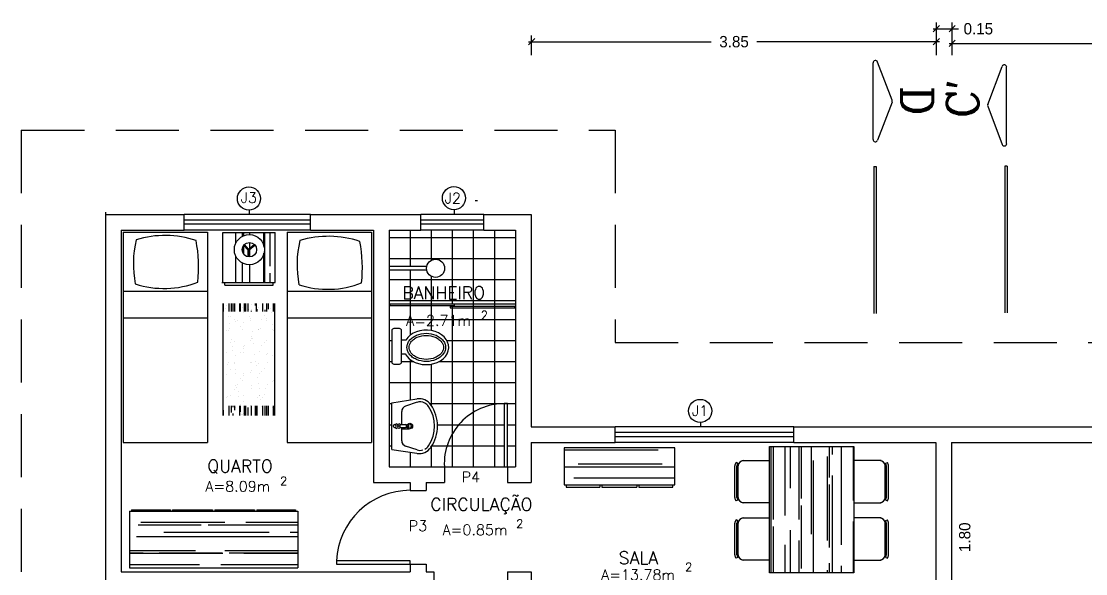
# Model space of a CAD drawing. Extents: x 11.2 to 102.3, y 40.3 to 127.2.
# Drawn here: x 39.09 to 49.22, y 64.79 to 70.04 of the extents above; entities that cross this region are included whole.
import ezdxf

# ---------------------------------------------------------------- set-up
doc = ezdxf.new("R2010")
doc.units = 0
doc.header["$LTSCALE"] = 8
doc.linetypes.add('DASHED2', pattern=[0.375, 0.25, -0.125])
doc.layers.get('0').update_dxf_attribs({"linetype": 'CONTINUOUS'})
doc.layers.get('DEFPOINTS').update_dxf_attribs({"linetype": 'CONTINUOUS'})
for name, color, linetype in [('COBERTURA', 7, 'CONTINUOUS'), ('COTAS', 244, 'CONTINUOUS'), ('EQUIPAMENTOS', 1, 'CONTINUOUS'), ('ESQUADRIAS', 244, 'CONTINUOUS'), ('PAREDE', 7, 'CONTINUOUS'), ('PISO', 30, 'CONTINUOUS'), ('TEXTO', 1, 'CONTINUOUS')]:
    doc.layers.add(name, color=color, linetype=linetype)
doc.styles.add('ROMANC', font='ROMANC.SHX')
doc.dimstyles.get("Standard").update_dxf_attribs({"dimtxt": 0.18, "dimasz": 0.18, "dimexe": 0.18, "dimexo": 0.0625, "dimgap": 0.09, "dimtad": 0, "dimtih": 1, "dimtoh": 1, "dimdec": 4, "dimzin": 0, "dimtxsty": 'STANDARD', "dimcen": 0.09, "dimazin": 3, "dimtfac": 1, "dimtdec": 4, "dimtofl": 0, "dimtmove": 0, "dimatfit": 3, "dimtolj": 1, "dimtzin": 0})

# ---------------------------------------------------------------- blocks, each defined once
blk = doc.blocks.new('_OBLIQUE')
at = {"color": 0, "linetype": 'BYBLOCK'}
blk.add_line((-0.5, -0.5), (0.5, 0.5), dxfattribs=at)
blk = doc.blocks.new('*D118')
at = {"color": 244, "linetype": 'BYBLOCK'}
for p, q in [((21.508, 66.336), (23.247, 66.336)), ((21.538, 66.207), (21.538, 66.396)), ((25.418, 66.336), (23.679, 66.336)), ((25.388, 66.207), (25.388, 66.396))]:
    blk.add_line(p, q, dxfattribs=at)
at = {"layer": 'DEFPOINTS', "color": 0, "linetype": 'BYBLOCK'}
for p in [(25.388, 66.336), (21.538, 65.367), (25.388, 65.367)]:
    blk.add_point(p, dxfattribs=at)
at = {"color": 244, "linetype": 'BYBLOCK', "xscale": 0.06, "yscale": 0.06, "zscale": 0.06, "rotation": 180}
blk.add_blockref('_OBLIQUE', (21.538, 66.336), dxfattribs=at)
at = {"color": 244, "linetype": 'BYBLOCK', "xscale": 0.06, "yscale": 0.06, "zscale": 0.06}
blk.add_blockref('_OBLIQUE', (25.388, 66.336), dxfattribs=at)
at = {"color": 30, "linetype": 'BYBLOCK', "insert": (23.463, 66.336), "char_height": 0.108, "attachment_point": 5}
blk.add_mtext('\\A1;3.85', dxfattribs=at)
blk = doc.blocks.new('*X4')
at = {"color": 0}
for p, q in [((23.816, 64.795), (23.816, 65.995)), ((23.84, 65.3), (23.84, 65.995)), ((23.95, 65.34), (23.95, 65.995)), ((24, 65.6), (24, 65.995)), ((24.084, 65.3), (24.084, 65.995)), ((24.106, 65.5), (24.106, 65.995)), ((24.2, 65.16), (24.2, 65.995)), ((24.372, 65.7), (24.372, 65.995)), ((24.4, 65.92), (24.4, 65.995)), ((24.486, 65.06), (24.486, 65.995)), ((24.6, 65.48), (24.6, 65.995)), ((24.218, 64.795), (24.218, 65.86)), ((24.352, 65.1), (24.352, 65.9)), ((24.4, 64.795), (24.4, 65.72)), ((24.372, 65.034), (24.372, 65.634)), ((24.106, 64.834), (24.106, 65.434)), ((23.84, 64.795), (23.84, 65.234)), ((24.6, 64.795), (24.6, 65.28)), ((24, 64.795), (24, 65.2)), ((23.95, 64.795), (23.95, 65.06)), ((24.084, 64.795), (24.084, 65.1)), ((24.352, 64.795), (24.352, 64.82)), ((24.372, 64.795), (24.372, 64.884)), ((24.486, 64.795), (24.486, 64.86))]:
    blk.add_line(p, q, dxfattribs=at)
blk = doc.blocks.new('*X5')
at = {"color": 0}
for p, q in [((21.847, 65.964), (22.74, 65.964)), ((21.98, 65.83), (22.78, 65.83)), ((21.847, 65.802), (22.026, 65.802)), ((21.847, 65.8), (22.9, 65.8)), ((22.092, 65.802), (22.9, 65.802)), ((21.94, 65.696), (22.9, 65.696))]:
    blk.add_line(p, q, dxfattribs=at)
blk = doc.blocks.new('*X10')
at = {"color": 0}
for p, q in [((17.714, 65.4), (18.08, 65.4)), ((18.48, 65.4), (19.314, 65.4)), ((17.794, 65.27), (18.394, 65.27)), ((17.82, 65.294), (18.62, 65.294)), ((18.46, 65.27), (19.314, 65.27)), ((18.82, 65.294), (19.314, 65.294)), ((17.78, 65.16), (19.314, 65.16)), ((18.04, 65.2), (19.04, 65.2)), ((19.24, 65.2), (19.314, 65.2)), ((17.714, 65.026), (18.34, 65.026)), ((17.714, 65.004), (17.844, 65.004)), ((17.994, 65.004), (18.594, 65.004)), ((18.62, 65.026), (19.314, 65.026)), ((18.66, 65.004), (19.314, 65.004)), ((17.714, 65), (18.6, 65)), ((18.8, 65), (19.314, 65)), ((17.714, 64.892), (18.38, 64.892)), ((18.58, 64.892), (19.314, 64.892))]:
    blk.add_line(p, q, dxfattribs=at)
blk = doc.blocks.new('*X9')
at = {"color": 0}
for p, q in [((18.724, 67.967), (18.724, 68.069)), ((18.786, 68.032), (18.786, 68.069)), ((18.8, 68.038), (18.8, 68.069)), ((18.858, 68.048), (18.858, 68.069)), ((18.992, 67.937), (18.992, 68.069)), ((19, 67.593), (19, 68.069)), ((19.052, 67.748), (19.052, 68.069)), ((18.8, 67.862), (18.8, 67.95)), ((18.858, 67.837), (18.858, 67.974)), ((18.6, 67.593), (18.6, 67.88)), ((18.724, 67.593), (18.724, 67.845)), ((18.786, 67.89), (18.786, 67.921)), ((18.992, 67.593), (18.992, 67.874)), ((18.786, 67.593), (18.786, 67.78)), ((18.858, 67.593), (18.858, 67.763)), ((19.052, 67.593), (19.052, 67.682))]:
    blk.add_line(p, q, dxfattribs=at)
blk = doc.blocks.new('*X13')
at = {"color": 0}
for p, q in [((19.81, 63.501), (19.81, 63.501)), ((19.828, 63.504), (19.828, 63.504)), ((19.958, 63.541), (19.958, 63.541)), ((20.016, 63.51), (20.016, 63.51)), ((20.151, 63.512), (20.151, 63.512)), ((20.178, 63.487), (20.178, 63.487)), ((20.219, 63.542), (20.219, 63.542)), ((19.818, 63.436), (19.818, 63.436)), ((19.824, 63.394), (19.824, 63.394)), ((19.87, 63.477), (19.87, 63.477)), ((19.88, 63.457), (19.88, 63.457)), ((19.894, 63.471), (19.894, 63.471)), ((19.929, 63.414), (19.929, 63.414)), ((19.951, 63.447), (19.951, 63.447)), ((20.021, 63.468), (20.021, 63.468)), ((20.024, 63.482), (20.024, 63.482)), ((20.098, 63.385), (20.098, 63.385)), ((20.114, 63.395), (20.114, 63.395)), ((20.129, 63.478), (20.129, 63.478)), ((20.178, 63.464), (20.178, 63.464)), ((20.229, 63.384), (20.229, 63.384)), ((20.233, 63.433), (20.233, 63.433)), ((19.79, 63.375), (19.79, 63.375)), ((19.808, 63.377), (19.808, 63.377)), ((19.838, 63.286), (19.838, 63.286)), ((19.944, 63.38), (19.944, 63.38)), ((20.028, 63.32), (20.028, 63.32)), ((20.028, 63.3), (20.028, 63.3)), ((20.036, 63.36), (20.036, 63.36)), ((20.044, 63.295), (20.044, 63.295)), ((20.101, 63.38), (20.101, 63.38)), ((20.177, 63.282), (20.177, 63.282)), ((20.242, 63.368), (20.242, 63.368)), ((20.247, 63.327), (20.247, 63.327)), ((19.828, 63.255), (19.828, 63.255)), ((19.847, 63.221), (19.847, 63.221)), ((19.869, 63.272), (19.869, 63.272)), ((19.951, 63.216), (19.951, 63.216)), ((19.951, 63.198), (19.951, 63.198)), ((19.964, 63.231), (19.964, 63.231)), ((20.023, 63.277), (20.023, 63.277)), ((20.05, 63.253), (20.05, 63.253)), ((20.13, 63.229), (20.13, 63.229)), ((20.151, 63.263), (20.151, 63.263)), ((20.248, 63.224), (20.248, 63.224)), ((19.798, 63.159), (19.798, 63.159)), ((19.852, 63.179), (19.852, 63.179)), ((19.878, 63.136), (19.878, 63.136)), ((19.93, 63.165), (19.93, 63.165)), ((19.952, 63.164), (19.952, 63.164)), ((20.064, 63.144), (20.064, 63.144)), ((20.073, 63.079), (20.073, 63.079)), ((20.106, 63.169), (20.106, 63.169)), ((20.171, 63.14), (20.171, 63.14)), ((20.185, 63.154), (20.185, 63.154)), ((20.229, 63.135), (20.229, 63.135)), ((19.8, 63.052), (19.8, 63.052)), ((19.814, 63.067), (19.814, 63.067)), ((19.829, 63.006), (19.829, 63.006)), ((19.867, 63.07), (19.867, 63.07)), ((19.872, 63.063), (19.872, 63.063)), ((19.875, 63.005), (19.875, 63.005)), ((20.026, 63.068), (20.026, 63.068)), ((20.029, 63.071), (20.029, 63.071)), ((20.034, 62.99), (20.034, 62.99)), ((20.078, 63.038), (20.078, 63.038)), ((20.098, 63.06), (20.098, 63.06)), ((20.13, 62.98), (20.13, 62.98)), ((20.152, 63.014), (20.152, 63.014)), ((20.18, 63.073), (20.18, 63.073)), ((19.797, 62.955), (19.797, 62.955)), ((19.881, 62.964), (19.881, 62.964)), ((19.93, 62.915), (19.93, 62.915)), ((19.948, 62.896), (19.948, 62.896)), ((19.951, 62.96), (19.951, 62.96)), ((19.952, 62.949), (19.952, 62.949)), ((20.021, 62.976), (20.021, 62.976)), ((20.092, 62.929), (20.092, 62.929)), ((20.105, 62.965), (20.105, 62.965)), ((20.23, 62.886), (20.23, 62.886)), ((20.241, 62.899), (20.241, 62.899)), ((19.871, 62.812), (19.871, 62.812)), ((19.88, 62.847), (19.88, 62.847)), ((19.884, 62.826), (19.884, 62.826)), ((19.895, 62.855), (19.895, 62.855)), ((19.903, 62.79), (19.903, 62.79)), ((20.029, 62.821), (20.029, 62.821)), ((20.034, 62.852), (20.034, 62.852)), ((20.101, 62.864), (20.101, 62.864)), ((20.106, 62.822), (20.106, 62.822)), ((20.168, 62.819), (20.168, 62.819)), ((20.188, 62.857), (20.188, 62.857)), ((19.798, 62.732), (19.798, 62.732)), ((19.799, 62.745), (19.799, 62.745)), ((19.829, 62.757), (19.829, 62.757)), ((19.909, 62.748), (19.909, 62.748)), ((19.952, 62.7), (19.952, 62.7)), ((19.954, 62.75), (19.954, 62.75)), ((20.091, 62.735), (20.091, 62.735)), ((20.105, 62.75), (20.105, 62.75)), ((20.108, 62.755), (20.108, 62.755)), ((20.121, 62.714), (20.121, 62.714)), ((20.131, 62.731), (20.131, 62.731)), ((20.152, 62.765), (20.152, 62.765)), ((19.931, 62.666), (19.931, 62.666))]:
    blk.add_line(p, q, dxfattribs=at)
blk = doc.blocks.new('*X15')
at = {"color": 0}
for p, q in [((19.764, 63.552), (19.764, 63.629)), ((19.818, 63.552), (19.818, 63.629)), ((19.84, 63.552), (19.84, 63.629)), ((19.857, 63.552), (19.857, 63.629)), ((19.871, 63.552), (19.871, 63.629)), ((19.92, 63.552), (19.92, 63.629)), ((19.925, 63.552), (19.925, 63.629)), ((19.963, 63.552), (19.963, 63.629)), ((19.978, 63.552), (19.978, 63.629)), ((20, 63.552), (20, 63.629)), ((20.07, 63.61), (20.07, 63.629)), ((20.08, 63.552), (20.08, 63.629)), ((20.139, 63.552), (20.139, 63.629)), ((20.176, 63.552), (20.176, 63.629)), ((20.193, 63.576), (20.193, 63.629)), ((20.24, 63.552), (20.24, 63.629)), ((20.246, 63.56), (20.246, 63.629)), ((20.032, 63.552), (20.032, 63.56)), ((20.086, 63.552), (20.086, 63.576)), ((20.16, 63.552), (20.16, 63.568)), ((19.764, 62.564), (19.764, 62.616)), ((19.818, 62.564), (19.818, 62.657)), ((19.84, 62.592), (19.84, 62.657)), ((19.857, 62.644), (19.857, 62.657)), ((19.857, 62.564), (19.857, 62.584)), ((19.871, 62.616), (19.871, 62.657)), ((19.92, 62.564), (19.92, 62.657)), ((19.925, 62.6), (19.925, 62.657)), ((19.963, 62.564), (19.963, 62.657)), ((19.978, 62.564), (19.978, 62.657)), ((20, 62.564), (20, 62.64)), ((20.032, 62.564), (20.032, 62.657)), ((20.07, 62.564), (20.07, 62.657)), ((20.08, 62.564), (20.08, 62.657)), ((20.086, 62.564), (20.086, 62.657)), ((20.139, 62.564), (20.139, 62.657)), ((20.16, 62.564), (20.16, 62.657)), ((20.176, 62.564), (20.176, 62.657)), ((20.193, 62.564), (20.193, 62.657)), ((20.24, 62.564), (20.24, 62.657)), ((20.246, 62.564), (20.246, 62.657))]:
    blk.add_line(p, q, dxfattribs=at)
blk = doc.blocks.new('*X14')
at = {"color": 0}
for p, q in [((19.796, 63.61), (19.796, 63.61)), ((19.941, 63.59), (19.941, 63.59)), ((20.031, 63.621), (20.031, 63.621)), ((20.096, 63.595), (20.096, 63.595)), ((20.25, 63.6), (20.25, 63.6)), ((19.787, 63.585), (19.787, 63.585)), ((20.007, 63.575), (20.007, 63.575)), ((20.028, 63.569), (20.028, 63.569)), ((20.213, 63.584), (20.213, 63.584)), ((19.879, 62.642), (19.879, 62.642)), ((19.923, 62.64), (19.923, 62.64)), ((19.932, 62.575), (19.932, 62.575)), ((19.954, 62.586), (19.954, 62.586)), ((20.018, 62.655), (20.018, 62.655)), ((20.033, 62.647), (20.033, 62.647)), ((20.129, 62.648), (20.129, 62.648)), ((20.135, 62.607), (20.135, 62.607)), ((20.187, 62.652), (20.187, 62.652)), ((20.23, 62.637), (20.23, 62.637)), ((20.239, 62.579), (20.239, 62.579)), ((19.941, 62.571), (19.941, 62.571)), ((20.03, 62.572), (20.03, 62.572))]:
    blk.add_line(p, q, dxfattribs=at)
blk = doc.blocks.new('*D120')
at = {"color": 244, "linetype": 'BYBLOCK'}
for p, q in [((25.358, 66.459), (25.538, 66.459)), ((25.388, 66.324), (25.388, 66.519)), ((25.538, 66.324), (25.538, 66.519)), ((25.538, 66.459), (25.598, 66.459))]:
    blk.add_line(p, q, dxfattribs=at)
at = {"layer": 'DEFPOINTS', "color": 0, "linetype": 'BYBLOCK'}
for p in [(25.538, 66.459), (25.388, 65.484), (25.538, 65.484)]:
    blk.add_point(p, dxfattribs=at)
at = {"color": 244, "linetype": 'BYBLOCK', "xscale": 0.06, "yscale": 0.06, "zscale": 0.06, "rotation": 180}
blk.add_blockref('_OBLIQUE', (25.388, 66.459), dxfattribs=at)
at = {"color": 244, "linetype": 'BYBLOCK', "xscale": 0.06, "yscale": 0.06, "zscale": 0.06}
blk.add_blockref('_OBLIQUE', (25.538, 66.459), dxfattribs=at)
at = {"color": 30, "linetype": 'BYBLOCK', "insert": (25.787, 66.459), "char_height": 0.108, "attachment_point": 5}
blk.add_mtext('\\A1;0.15', dxfattribs=at)
blk = doc.blocks.new('*D119')
at = {"color": 244, "linetype": 'BYBLOCK'}
for p, q in [((25.508, 66.32), (27.247, 66.32)), ((25.538, 66.207), (25.538, 66.38)), ((29.418, 66.32), (27.679, 66.32)), ((29.388, 66.207), (29.388, 66.38))]:
    blk.add_line(p, q, dxfattribs=at)
at = {"layer": 'DEFPOINTS', "color": 0, "linetype": 'BYBLOCK'}
for p in [(29.388, 66.32), (25.538, 65.367), (29.388, 65.367)]:
    blk.add_point(p, dxfattribs=at)
at = {"color": 244, "linetype": 'BYBLOCK', "xscale": 0.06, "yscale": 0.06, "zscale": 0.06, "rotation": 180}
blk.add_blockref('_OBLIQUE', (25.538, 66.32), dxfattribs=at)
at = {"color": 244, "linetype": 'BYBLOCK', "xscale": 0.06, "yscale": 0.06, "zscale": 0.06}
blk.add_blockref('_OBLIQUE', (29.388, 66.32), dxfattribs=at)
at = {"color": 30, "linetype": 'BYBLOCK', "insert": (27.463, 66.32), "char_height": 0.108, "attachment_point": 5}
blk.add_mtext('\\A1;3.85', dxfattribs=at)
blk = doc.blocks.new('*D116')
at = {"layer": 'DEFPOINTS', "color": 0, "linetype": 'BYBLOCK'}
for p in [(25.658, 66.032), (25.658, 64.232), (25.658, 64.232)]:
    blk.add_point(p, dxfattribs=at)
at = {"color": 30, "linetype": 'BYBLOCK', "insert": (25.658, 65.132), "char_height": 0.108, "attachment_point": 5, "rotation": 90}
blk.add_mtext('\\A1;1.80', dxfattribs=at)

msp = doc.modelspace()

# ---------------------------------------------------------------- linework, layer by layer
at = {"layer": 'COBERTURA', "color": 30, "linetype": 'DASHED2', "ltscale": 0.3}
for p, q in [((39.092, 69.002), (39.092, 61.002)), ((39.092, 69.002), (44.742, 69.002)), ((44.742, 69.002), (44.742, 66.982)), ((44.742, 66.982), (50.992, 66.982))]:
    msp.add_line(p, q, dxfattribs=at)
at = {"layer": 'EQUIPAMENTOS', "color": 244}
for p, q in [((40.062, 68.032), (40.062, 66.032)), ((40.062, 68.032), (40.862, 68.032)), ((40.862, 68.032), (40.862, 66.032)), ((41.008, 67.553), (41.008, 68.029)), ((41.008, 68.029), (41.508, 68.029)), ((41.508, 67.553), (41.508, 68.029)), ((41.622, 68.032), (42.422, 68.032)), ((41.622, 68.032), (41.622, 66.032)), ((42.422, 68.032), (42.422, 66.032)), ((41.001, 67.553), (41.508, 67.553)), ((40.062, 66.032), (40.862, 66.032)), ((41.622, 66.032), (42.422, 66.032)), ((44.256, 65.983), (44.256, 65.63)), ((45.309, 65.983), (44.256, 65.983)), ((45.309, 65.63), (45.309, 65.983)), ((45.907, 65.835), (45.891, 65.841)), ((45.95, 65.86), (46.213, 65.86)), ((47.272, 65.86), (47.009, 65.86)), ((47.315, 65.835), (47.331, 65.841)), ((45.88, 65.51), (45.88, 65.81)), ((45.9, 65.51), (45.9, 65.81)), ((45.912, 65.51), (45.912, 65.81)), ((47.31, 65.51), (47.31, 65.81)), ((47.322, 65.51), (47.322, 65.81)), ((47.342, 65.51), (47.342, 65.81)), ((44.256, 65.63), (45.309, 65.63)), ((45.907, 65.485), (45.891, 65.478)), ((46.213, 65.46), (45.95, 65.46)), ((47.009, 65.46), (47.272, 65.46)), ((47.315, 65.485), (47.331, 65.478)), ((40.122, 65.38), (41.722, 65.38)), ((40.122, 65.38), (40.122, 64.842)), ((41.722, 65.38), (41.722, 64.842)), ((45.95, 65.315), (46.213, 65.315)), ((47.272, 65.315), (47.009, 65.315)), ((45.88, 64.965), (45.88, 65.265)), ((45.907, 65.29), (45.891, 65.296)), ((45.9, 64.965), (45.9, 65.265)), ((45.912, 64.965), (45.912, 65.265)), ((47.31, 64.965), (47.31, 65.265)), ((47.315, 65.29), (47.331, 65.296)), ((47.322, 64.965), (47.322, 65.265)), ((47.342, 64.965), (47.342, 65.265)), ((45.907, 64.94), (45.891, 64.933)), ((46.213, 64.915), (45.95, 64.915)), ((47.009, 64.915), (47.272, 64.915)), ((47.315, 64.94), (47.331, 64.933)), ((40.122, 64.842), (41.722, 64.842))]:
    msp.add_line(p, q, dxfattribs=at)
at = {"layer": 'EQUIPAMENTOS', "color": 30}
for p, q in [((41.251, 67.861), (41.207, 67.908)), ((41.254, 67.872), (41.214, 67.915)), ((41.251, 67.798), (41.251, 67.861)), ((41.254, 67.872), (41.309, 67.916)), ((41.261, 67.865), (41.315, 67.908)), ((41.261, 67.798), (41.261, 67.865)), ((41.028, 67.529), (41.028, 67.553)), ((41.488, 67.529), (41.488, 67.553)), ((40.062, 67.471), (40.862, 67.471)), ((41.028, 67.529), (41.488, 67.529)), ((41.622, 67.471), (42.422, 67.471)), ((41.011, 67.354), (41.011, 66.289)), ((41.501, 67.354), (41.501, 66.289)), ((40.062, 67.217), (40.862, 67.217)), ((41.622, 67.217), (42.422, 67.217)), ((44.276, 65.63), (44.276, 65.608)), ((44.596, 65.63), (44.596, 65.608)), ((44.616, 65.63), (44.616, 65.608)), ((44.946, 65.63), (44.946, 65.608)), ((44.966, 65.63), (44.966, 65.608)), ((45.289, 65.608), (45.289, 65.63)), ((44.276, 65.608), (44.596, 65.608)), ((44.616, 65.608), (44.946, 65.608)), ((44.966, 65.608), (45.289, 65.608)), ((40.142, 65.392), (40.142, 65.38)), ((40.142, 65.392), (40.512, 65.392)), ((40.512, 65.392), (40.512, 65.38)), ((40.532, 65.392), (40.912, 65.392)), ((40.532, 65.392), (40.532, 65.38)), ((40.912, 65.392), (40.912, 65.38)), ((40.932, 65.392), (41.312, 65.392)), ((40.932, 65.392), (40.932, 65.38)), ((41.312, 65.392), (41.312, 65.38)), ((41.332, 65.392), (41.702, 65.392)), ((41.332, 65.392), (41.332, 65.38)), ((41.702, 65.392), (41.702, 65.38))]:
    msp.add_line(p, q, dxfattribs=at)
at = {"layer": 'EQUIPAMENTOS', "color": 244, "ltscale": 0.5}
for p, q in [((42.594, 67.709), (42.949, 67.709)), ((42.594, 67.673), (42.948, 67.673))]:
    msp.add_line(p, q, dxfattribs=at)
at = {"layer": 'EQUIPAMENTOS', "color": 244, "linetype": 'CONTINUOUS', "ltscale": 0.04}
for p, q in [((42.617, 67.095), (42.617, 66.799)), ((42.689, 67.115), (42.637, 67.115)), ((42.709, 66.799), (42.709, 67.095)), ((42.637, 66.779), (42.689, 66.779))]:
    msp.add_line(p, q, dxfattribs=at)
at = {"layer": 'EQUIPAMENTOS', "color": 244, "linetype": 'CONTINUOUS', "ltscale": 0.5}
for p, q in [((42.751, 67.007), (42.709, 67.007)), ((42.709, 66.877), (42.745, 66.877))]:
    msp.add_line(p, q, dxfattribs=at)
at = {"layer": 'EQUIPAMENTOS', "color": 244, "ltscale": 0.3}
for p, q in [((42.618, 66.411), (42.856, 66.447)), ((42.618, 65.966), (42.618, 66.411)), ((42.711, 66.204), (42.711, 66.328)), ((42.857, 66.415), (42.748, 66.379)), ((42.633, 66.184), (42.633, 66.194)), ((42.643, 66.204), (42.653, 66.204)), ((42.643, 66.174), (42.653, 66.174)), ((42.696, 66.204), (42.748, 66.204)), ((42.696, 66.174), (42.748, 66.174)), ((42.711, 66.05), (42.711, 66.174)), ((42.758, 66.184), (42.758, 66.194)), ((42.618, 65.966), (42.856, 65.93)), ((42.857, 65.962), (42.748, 65.998))]:
    msp.add_line(p, q, dxfattribs=at)
at = {"layer": 'EQUIPAMENTOS', "color": 244, "linetype": 'CONTINUOUS', "ltscale": 0.3}
msp.add_line((42.711, 66.162), (42.784, 66.162), dxfattribs=at)
at = {"layer": 'EQUIPAMENTOS', "color": 1}
for points in [[(42.599, 67.347), (42.599, 67.334), (43.213, 67.334), (43.213, 67.347)], [(43.172, 67.325), (43.172, 67.312), (43.786, 67.312), (43.786, 67.325)]]:
    msp.add_lwpolyline(points, close=True, dxfattribs=at)
at = {"layer": 'EQUIPAMENTOS', "color": 244}
msp.add_lwpolyline([(46.211, 64.795), (46.211, 65.995), (47.011, 65.995), (47.011, 64.795)], close=True, dxfattribs=at)
at = {"layer": 'EQUIPAMENTOS', "color": 30}
msp.add_lwpolyline([(42.792, 64.877), (42.792, 64.877), (42.792, 64.877), (42.792, 64.877)], close=True, dxfattribs=at)
for radius in [0.143, 0.0688]:
    msp.add_circle((41.262, 67.866), radius, dxfattribs=at)
at = {"layer": 'EQUIPAMENTOS', "color": 244, "ltscale": 0.5}
msp.add_circle((43.033, 67.689), 0.0864, dxfattribs=at)
at = {"layer": 'EQUIPAMENTOS', "color": 244, "ltscale": 0.3}
for centre, radius in [((42.675, 66.189), 0.00545), ((42.788, 66.189), 0.0265), ((42.788, 66.189), 0.0152)]:
    msp.add_circle(centre, radius, dxfattribs=at)
at = {"layer": 'EQUIPAMENTOS', "color": 30}
for centre, radius, start, end in [((41.123, 67.73), 0.965, 166.244, 191.3401), ((40.459, 67.058), 0.943, 71.6627, 106.8654), ((39.41, 67.698), 1.369, 354.099, 10.7084), ((42.68, 67.723), 0.965, 166.244, 191.3401), ((42.016, 67.05), 0.943, 71.6627, 106.8654), ((40.968, 67.69), 1.369, 354.099, 10.7084), ((40.451, 68.375), 0.878, 251.7922, 291.427), ((42.009, 68.367), 0.878, 251.7922, 291.427)]:
    msp.add_arc(centre, radius, start, end, dxfattribs=at)
at = {"layer": 'EQUIPAMENTOS', "color": 244, "linetype": 'CONTINUOUS', "ltscale": 0.04}
for centre, start, end in [((42.637, 67.095), 90, 180), ((42.689, 67.095), 0, 90), ((42.637, 66.799), 180, 270), ((42.689, 66.799), 270, 0)]:
    msp.add_arc(centre, 0.02, start, end, dxfattribs=at)
at = {"layer": 'EQUIPAMENTOS', "color": 244, "ltscale": 0.3}
for centre, radius, start, end in [((42.877, 66.314), 0.135, 34.8187, 98.6415), ((42.765, 66.328), 0.054, 108.31, 180), ((42.885, 66.329), 0.09, 60.3522, 108.31), ((42.877, 66.314), 0.108, 34.8187, 60.3522), ((42.697, 66.189), 0.327, 325.1813, 34.8187), ((42.697, 66.189), 0.354, 325.1813, 34.8187), ((42.643, 66.194), 0.01, 90, 180), ((42.643, 66.184), 0.01, 180, 270), ((42.675, 66.189), 0.0265, 120.3093, 151.8501), ((42.638, 66.188), 0.0188, 317.6894, 44.47), ((42.675, 66.189), 0.0265, 210.3093, 241.8501), ((42.674, 66.225), 0.0188, 227.6894, 314.47), ((42.675, 66.152), 0.0188, 47.6894, 134.47), ((42.675, 66.189), 0.0265, 30.3093, 61.8501), ((42.675, 66.189), 0.0265, 300.3093, 331.8501), ((42.711, 66.189), 0.0188, 137.6894, 224.47), ((42.748, 66.194), 0.01, 0, 90), ((42.748, 66.184), 0.01, 270, 0), ((42.765, 66.05), 0.054, 180, 251.69), ((42.877, 66.063), 0.135, 261.3585, 325.1813), ((42.885, 66.048), 0.09, 251.69, 287.3221), ((42.877, 66.063), 0.108, 299.6478, 325.1813)]:
    msp.add_arc(centre, radius, start, end, dxfattribs=at)
at = {"layer": 'EQUIPAMENTOS', "color": 244}
for centre, start, end in [((45.93, 65.81), 141.0387, 180), ((45.95, 65.81), 149.9816, 180), ((45.962, 65.81), 90, 180), ((47.26, 65.81), 0, 90), ((47.272, 65.81), 0, 30.0184), ((47.292, 65.81), 0, 38.9613), ((45.93, 65.51), 180, 218.9613), ((45.95, 65.51), 180, 210.0184), ((45.962, 65.51), 180, 270), ((47.26, 65.51), 270, 0), ((47.272, 65.51), 329.9816, 360), ((47.292, 65.51), 321.0387, 0), ((45.962, 65.265), 90, 180), ((47.26, 65.265), 0, 90), ((45.93, 65.265), 141.0387, 180), ((45.95, 65.265), 149.9816, 180), ((47.272, 65.265), 0, 30.0184), ((47.292, 65.265), 0, 38.9613), ((45.93, 64.965), 180, 218.9613), ((45.95, 64.965), 180, 210.0184), ((45.962, 64.965), 180, 270), ((47.26, 64.965), 270, 0), ((47.272, 64.965), 329.9816, 360), ((47.292, 64.965), 321.0387, 0)]:
    msp.add_arc(centre, 0.05, start, end, dxfattribs=at)
at = {"layer": 'EQUIPAMENTOS', "color": 244, "linetype": 'CONTINUOUS', "ltscale": 0.5}
msp.add_ellipse((42.944, 66.937), major_axis=(0.214, 0), ratio=0.767443, start_param=-2.768916, end_param=2.702855, dxfattribs=at)
for points in [[(43.128, 66.937), (43.128, 66.947), (43.127, 66.957), (43.12, 66.978), (43.114, 66.989), (43.099, 67.01), (43.089, 67.02), (43.066, 67.038), (43.052, 67.046), (43.008, 67.065), (42.976, 67.071), (42.913, 67.071), (42.881, 67.065), (42.837, 67.046), (42.823, 67.038), (42.8, 67.02), (42.79, 67.01), (42.774, 66.989), (42.769, 66.978), (42.762, 66.957), (42.761, 66.947), (42.761, 66.927), (42.762, 66.917), (42.769, 66.896), (42.774, 66.885), (42.79, 66.864), (42.8, 66.854), (42.823, 66.836), (42.837, 66.828), (42.881, 66.809), (42.913, 66.803), (42.976, 66.803), (43.008, 66.809), (43.052, 66.828), (43.066, 66.836), (43.089, 66.854), (43.099, 66.864), (43.114, 66.885), (43.12, 66.896), (43.127, 66.917), (43.128, 66.927), (43.128, 66.937)], [(43.108, 66.937), (43.108, 66.945), (43.107, 66.953), (43.101, 66.97), (43.097, 66.979), (43.084, 66.997), (43.076, 67.005), (43.055, 67.021), (43.043, 67.029), (43.002, 67.046), (42.973, 67.051), (42.915, 67.051), (42.886, 67.046), (42.846, 67.029), (42.834, 67.021), (42.813, 67.005), (42.805, 66.997), (42.792, 66.979), (42.787, 66.97), (42.782, 66.953), (42.781, 66.945), (42.781, 66.929), (42.782, 66.921), (42.787, 66.904), (42.792, 66.895), (42.805, 66.878), (42.813, 66.869), (42.834, 66.853), (42.846, 66.846), (42.886, 66.828), (42.915, 66.823), (42.973, 66.823), (43.003, 66.828), (43.042, 66.846), (43.055, 66.853), (43.076, 66.869), (43.084, 66.877), (43.097, 66.895), (43.101, 66.904), (43.107, 66.921), (43.108, 66.929), (43.108, 66.937)]]:
    msp.add_open_spline(points, degree=3, knots=[0, 0, 0, 0, 0.261799, 0.261799, 0.523599, 0.523599, 0.785398, 0.785398, 1.047198, 1.047198, 1.570796, 1.570796, 2.094395, 2.094395, 2.356194, 2.356194, 2.617994, 2.617994, 2.879793, 2.879793, 3.141593, 3.141593, 3.403392, 3.403392, 3.665191, 3.665191, 3.926991, 3.926991, 4.18879, 4.18879, 4.712389, 4.712389, 5.235988, 5.235988, 5.497787, 5.497787, 5.759587, 5.759587, 6.021386, 6.021386, 6.283185, 6.283185, 6.283185, 6.283185], dxfattribs=at)
at = {"layer": 'ESQUADRIAS', "color": 1, "ltscale": 0.2}
for p, q in [((43.21, 68.246), (43.21, 68.206)), ((41.26, 68.241), (41.26, 68.202)), ((45.552, 66.223), (45.552, 66.184)), ((46.442, 66.182), (44.742, 66.182)), ((46.442, 66.032), (44.742, 66.032))]:
    msp.add_line(p, q, dxfattribs=at)
at = {"layer": 'ESQUADRIAS', "color": 1}
for p, q in [((41.842, 68.202), (40.642, 68.202)), ((43.492, 68.202), (42.892, 68.202)), ((41.842, 68.052), (40.642, 68.052)), ((43.492, 68.052), (42.892, 68.052))]:
    msp.add_line(p, q, dxfattribs=at)
at = {"layer": 'ESQUADRIAS', "color": 5}
for p, q in [((41.842, 68.147), (40.642, 68.147)), ((43.492, 68.147), (42.892, 68.147)), ((41.842, 68.107), (40.642, 68.107)), ((43.492, 68.107), (42.892, 68.107))]:
    msp.add_line(p, q, dxfattribs=at)
at = {"layer": 'ESQUADRIAS', "color": 5, "ltscale": 0.2}
for p, q in [((46.442, 66.127), (44.742, 66.127)), ((46.442, 66.087), (44.742, 66.087))]:
    msp.add_line(p, q, dxfattribs=at)
at = {"layer": 'ESQUADRIAS', "color": 1}
for points in [[(43.717, 65.802), (43.717, 66.402), (43.687, 66.402), (43.687, 65.802)], [(42.792, 64.877), (42.792, 64.907), (42.092, 64.907), (42.092, 64.877)]]:
    msp.add_lwpolyline(points, close=True, dxfattribs=at)
at = {"layer": 'ESQUADRIAS', "color": 1, "ltscale": 0.2}
for centre in [(41.258, 68.352), (43.208, 68.356), (45.55, 66.333)]:
    msp.add_circle(centre, 0.11, dxfattribs=at)
at = {"layer": 'ESQUADRIAS', "color": 30}
msp.add_arc((43.687, 65.831), 0.571, 90, 182.9376, dxfattribs=at)
at = {"layer": 'ESQUADRIAS', "color": 30, "ltscale": 0.2}
msp.add_arc((42.792, 64.877), 0.701, 90, 177.4911, dxfattribs=at)
at = {"layer": 'PAREDE', "color": 7}
for p, q in [((39.892, 68.222), (39.892, 64.012)), ((39.892, 68.202), (40.642, 68.202)), ((40.642, 68.052), (40.642, 68.202)), ((41.842, 68.202), (42.892, 68.202)), ((41.842, 68.052), (41.842, 68.202)), ((42.892, 68.052), (42.892, 68.202)), ((43.492, 68.202), (43.942, 68.202)), ((43.492, 68.052), (43.492, 68.202)), ((43.942, 68.202), (43.942, 66.182)), ((40.042, 68.052), (40.042, 64.802)), ((40.042, 68.052), (40.642, 68.052)), ((40.042, 68.052), (40.642, 68.052)), ((41.842, 68.052), (42.442, 68.052)), ((41.842, 68.052), (42.442, 68.052)), ((42.442, 68.052), (42.442, 65.652)), ((42.592, 68.052), (42.592, 65.802)), ((42.592, 68.052), (42.892, 68.052)), ((43.492, 68.052), (43.792, 68.052)), ((43.792, 68.052), (43.792, 65.802)), ((43.942, 66.182), (44.742, 66.182)), ((46.442, 66.182), (49.292, 66.182)), ((43.942, 66.032), (43.942, 65.652)), ((43.942, 66.032), (44.742, 66.032)), ((46.442, 66.032), (47.792, 66.032)), ((47.792, 66.032), (47.792, 64.232)), ((47.942, 66.032), (47.942, 64.232)), ((47.942, 66.032), (49.292, 66.032)), ((42.592, 65.802), (43.117, 65.802)), ((43.117, 65.802), (43.117, 65.652)), ((43.681, 65.802), (43.687, 65.802)), ((43.717, 65.802), (43.717, 65.652)), ((43.717, 65.802), (43.792, 65.802)), ((42.442, 65.652), (42.792, 65.652)), ((42.792, 65.652), (42.792, 65.577)), ((42.942, 65.652), (43.117, 65.652)), ((42.942, 65.652), (42.942, 65.577)), ((43.717, 65.652), (43.942, 65.652)), ((42.792, 65.577), (42.942, 65.577)), ((40.042, 64.802), (42.792, 64.802)), ((42.792, 64.877), (42.942, 64.877)), ((42.792, 64.877), (42.792, 64.802)), ((42.942, 64.877), (42.942, 64.802)), ((42.942, 64.802), (43.017, 64.802)), ((43.017, 64.802), (43.017, 64.652)), ((43.717, 64.802), (43.942, 64.802)), ((43.717, 64.802), (43.717, 64.652)), ((43.942, 64.802), (43.942, 61.952))]:
    msp.add_line(p, q, dxfattribs=at)
at = {"layer": 'PAREDE', "color": 7, "ltscale": 0.2}
for p, q in [((44.742, 66.032), (44.742, 66.182)), ((46.442, 66.032), (46.442, 66.182))]:
    msp.add_line(p, q, dxfattribs=at)
at = {"layer": 'PISO', "color": 30}
for p, q in [((42.792, 68.052), (42.792, 67.709)), ((42.992, 68.052), (42.992, 67.766)), ((43.192, 68.052), (43.192, 67.347)), ((43.392, 68.052), (43.392, 67.325)), ((43.592, 68.052), (43.592, 67.325)), ((42.592, 67.982), (43.792, 67.982)), ((42.592, 67.782), (43.792, 67.782)), ((42.792, 67.673), (42.792, 67.347)), ((42.592, 67.582), (43.792, 67.582)), ((42.992, 67.613), (42.992, 67.347)), ((42.592, 67.382), (43.792, 67.382)), ((42.792, 67.354), (42.792, 67.052)), ((42.992, 67.354), (42.992, 67.097)), ((43.192, 67.334), (43.192, 67.325)), ((43.192, 67.332), (43.192, 65.802)), ((43.392, 67.332), (43.392, 65.802)), ((43.592, 67.332), (43.592, 65.802)), ((42.592, 67.202), (43.792, 67.202)), ((42.592, 67.002), (42.617, 67.002)), ((43.141, 67.002), (43.792, 67.002)), ((42.592, 66.802), (42.617, 66.802)), ((42.709, 66.802), (42.823, 66.802)), ((42.792, 66.822), (42.792, 66.438)), ((42.992, 66.777), (42.992, 66.384)), ((43.066, 66.802), (43.792, 66.802)), ((42.592, 66.602), (43.792, 66.602)), ((42.592, 66.402), (42.618, 66.402)), ((42.979, 66.402), (43.792, 66.402)), ((42.592, 66.202), (42.618, 66.202)), ((43.051, 66.202), (43.687, 66.202)), ((43.717, 66.202), (43.792, 66.202)), ((42.592, 66.002), (42.618, 66.002)), ((42.792, 65.94), (42.792, 65.802)), ((42.992, 66.002), (42.992, 65.802)), ((42.992, 66.002), (43.687, 66.002)), ((43.717, 66.002), (43.792, 66.002)), ((43.117, 65.802), (43.717, 65.802))]:
    msp.add_line(p, q, dxfattribs=at)
at = {"layer": 'PISO', "color": 244}
msp.add_line((42.592, 67.352), (43.792, 67.352), dxfattribs=at)
at = {"layer": 'TEXTO', "color": 3, "linetype": 'CONTINUOUS', "ltscale": 0.3}
for p, q in [((47.195, 68.914), (47.195, 69.642)), ((47.375, 69.286), (47.238, 69.65)), ((48.285, 69.245), (48.422, 69.609)), ((48.465, 68.874), (48.465, 69.601)), ((47.375, 69.27), (47.238, 68.906)), ((48.285, 69.23), (48.422, 68.866))]:
    msp.add_line(p, q, dxfattribs=at)
at = {"layer": 'TEXTO', "color": 3, "ltscale": 0.3}
for p, q in [((47.201, 68.656), (47.201, 67.26)), ((47.201, 68.656), (47.223, 68.656)), ((47.223, 68.656), (47.223, 67.26)), ((48.448, 68.659), (48.448, 67.264)), ((48.47, 68.659), (48.448, 68.659)), ((48.47, 68.659), (48.47, 67.264)), ((43.433, 68.331), (43.411, 68.331)), ((43.433, 68.331), (43.411, 68.331))]:
    msp.add_line(p, q, dxfattribs=at)
at = {"layer": 'TEXTO', "color": 3, "linetype": 'CONTINUOUS', "ltscale": 0.3}
for centre, start, end in [((47.217, 69.642), 20.6014, 180), ((48.443, 69.601), 0, 159.3986), ((47.354, 69.278), 339.3986, 20.6014), ((47.354, 69.278), 339.3986, 20.6014), ((48.306, 69.237), 159.3986, 200.6014), ((48.306, 69.237), 159.3986, 200.6014), ((47.217, 68.914), 180, 339.3986), ((48.443, 68.874), 200.6014, 0)]:
    msp.add_arc(centre, 0.0225, start, end, dxfattribs=at)

# ---------------------------------------------------------------- block references
at = {"layer": 'EQUIPAMENTOS', "color": 30}
for name, p in [('*X9', (22.409, -0.04)), ('*X15', (21.251, 3.725)), ('*X14', (21.251, 3.725)), ('*X13', (21.251, 3.725)), ('*X5', (22.409, 0)), ('*X4', (22.409, 0)), ('*X10', (22.409, -0.02))]:
    msp.add_blockref(name, p, dxfattribs=at)

# ---------------------------------------------------------------- texts
at = {"layer": 'ESQUADRIAS', "color": 1, "ltscale": 0.3, "style": 'ROMANC'}
for s, p in [('J3', (41.179, 68.31)), ('J2', (43.12, 68.306)), ('J1', (45.472, 66.285))]:
    msp.add_text(s, height=0.1, rotation=360, dxfattribs=at).set_placement(p)
for s, p in [('P4', (43.281, 65.655)), ('P3', (42.778, 65.191))]:
    msp.add_text(s, height=0.1, dxfattribs=at).set_placement(p)
at = {"layer": 'TEXTO', "color": 3, "linetype": 'CONTINUOUS', "ltscale": 0.3, "style": 'ROMANC'}
for s, rotation, p in [('D', 270, (47.464, 69.423)), ("C'", 90, (48.196, 69.115))]:
    msp.add_text(s, height=0.3, rotation=rotation, dxfattribs=at).set_placement(p)
at = {"layer": 'TEXTO', "color": 1, "ltscale": 0.3, "style": 'ROMANC'}
for s, height, p in [('BANHEIRO', 0.12, (42.717, 67.396)), ('A=2.71m', 0.1, (42.753, 67.143)), ('2', 0.08, (43.463, 67.203)), ('QUARTO', 0.12, (40.862, 65.748)), ('A=8.09m', 0.1, (40.843, 65.566)), ('2', 0.08, (41.553, 65.626)), ('CIRCULAÇÃO', 0.12, (42.983, 65.385)), ('A=0.85m', 0.1, (43.1, 65.153)), ('2', 0.08, (43.8, 65.222)), ('SALA', 0.12, (44.775, 64.876)), ('A=13.78m', 0.1, (44.608, 64.725)), ('2', 0.08, (45.406, 64.809))]:
    msp.add_text(s, height=height, rotation=360, dxfattribs=at).set_placement(p)

# ---------------------------------------------------------------- dimensions: what is measured, and where the dimension line sits
at = {"layer": 'COTAS', "color": 30}
for base, p1, p2, picture, middle in [((47.947, 69.966), (47.797, 68.991), (47.947, 68.991), '*D120', (48.196, 69.966)), ((47.797, 69.844), (43.947, 68.874), (47.797, 68.874), '*D118', (45.872, 69.844)), ((51.797, 69.827), (47.947, 68.874), (51.797, 68.874), '*D119', (49.872, 69.827))]:
    dim = msp.add_linear_dim(base=base, p1=p1, p2=p2, dimstyle='STANDARD', override={"dimscale": 0.6, "dimasz": 0.1, "dimexe": 0.1, "dimexo": 1.4, "dimtih": 0, "dimtoh": 0, "dimdec": 2, "dimblk1": 'OBLIQUE', "dimblk2": 'OBLIQUE', "dimsah": 1, "dimdle": 0.05, "dimclrd": 244, "dimclre": 244, "dimclrt": 30}, dxfattribs=at)
    dim.commit()
    dim.dimension.update_dxf_attribs({"geometry": picture, "text_midpoint": middle, "insert": (22.409, 3.507)})
dim = msp.add_linear_dim(base=(48.066, 64.232), p1=(48.066, 66.032), p2=(48.066, 64.232), angle=90, dimstyle='STANDARD', override={"dimscale": 0.6, "dimasz": 0.1, "dimexe": 0.1, "dimexo": 1.4, "dimtih": 0, "dimtoh": 0, "dimdec": 2, "dimblk1": 'OBLIQUE', "dimblk2": 'OBLIQUE', "dimsah": 1, "dimdle": 0.05, "dimse1": 1, "dimse2": 1, "dimsd1": 1, "dimsd2": 1, "dimclrd": 244, "dimclre": 244, "dimclrt": 30}, dxfattribs=at)
dim.commit()
dim.dimension.update_dxf_attribs({"geometry": '*D116', "text_midpoint": (48.066, 65.132), "insert": (22.409, 0)})

doc.saveas('drawing.dxf')
